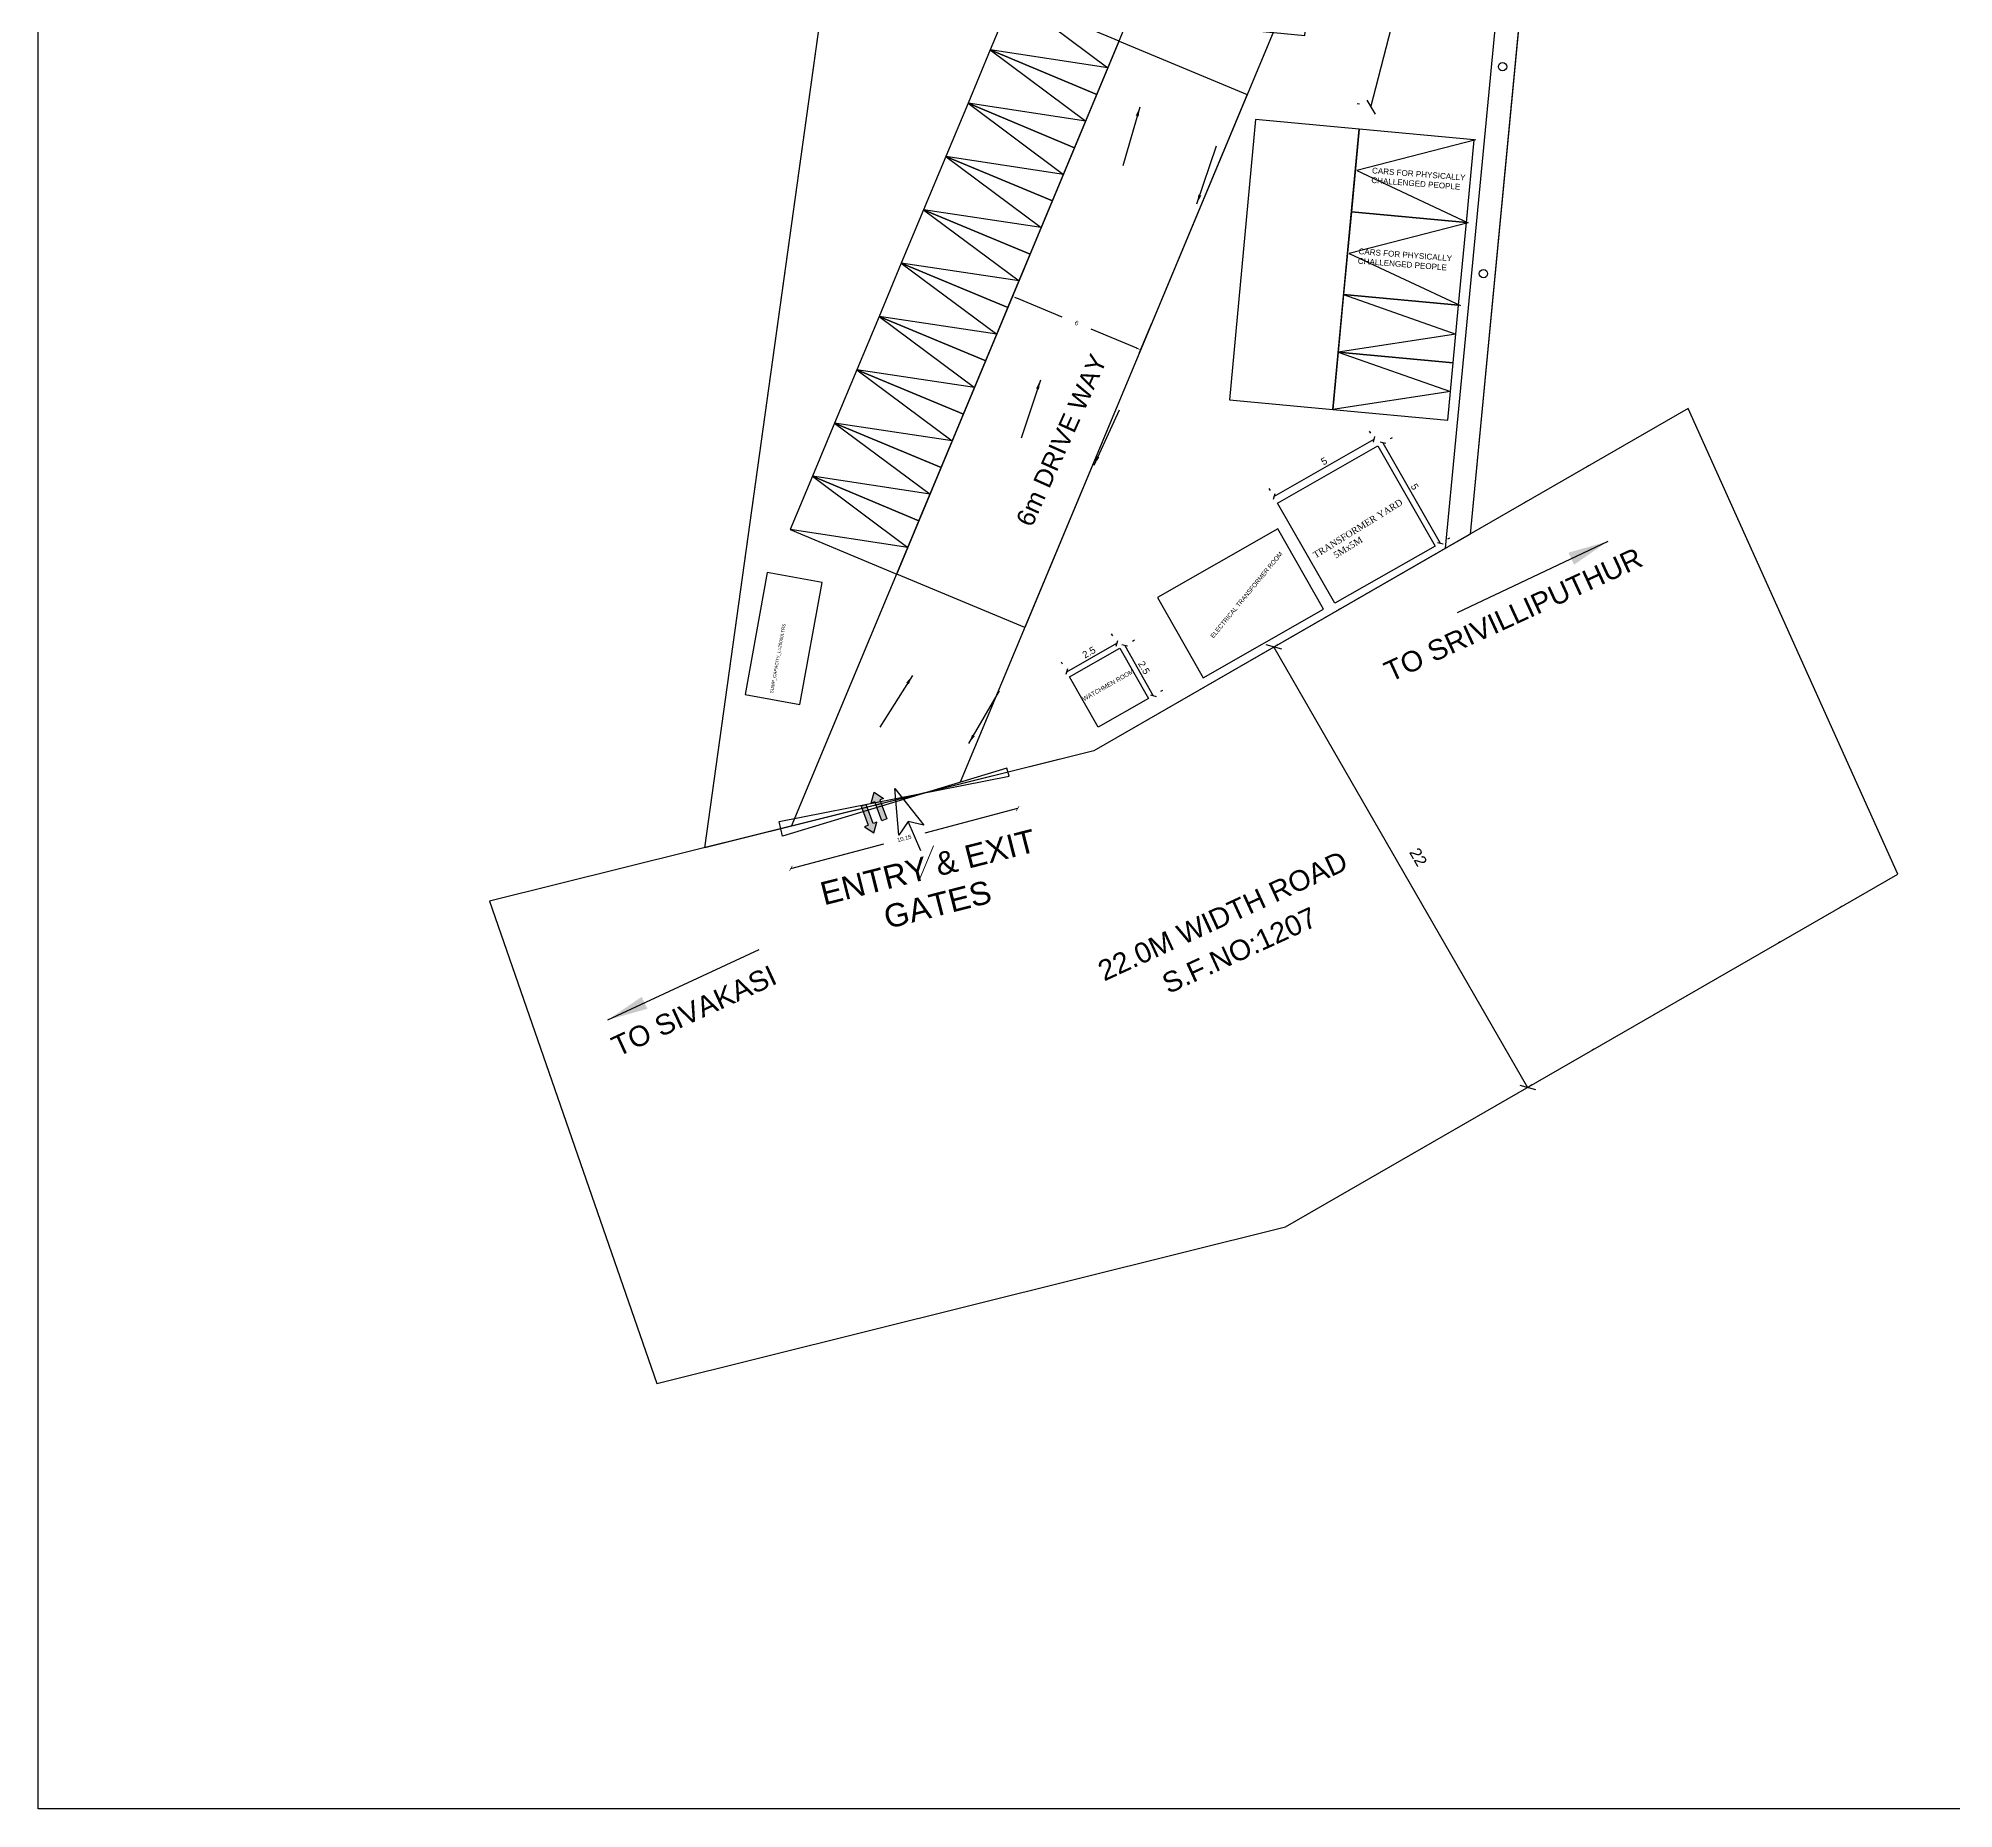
# Model space of a CAD drawing. Header units: metres. Extents: x 145568 to 146222, y 212280 to 212437.
# Drawn here: x 145567.5 to 145650.5, y 212279.6 to 212356.2 of the extents above; entities that cross this region are included whole.
import ezdxf

# ---------------------------------------------------------------- set-up
doc = ezdxf.new("R2010")
doc.units = ezdxf.units.M
doc.linetypes.add('ACAD_ISO07W100', pattern=[3, 0, -3])
doc.linetypes.add('HIDDEN', pattern=[0.375, 0.25, -0.125])
for name, color, linetype in [('AS_AT_SITE', 6, 'Continuous'), ('BLK_1_LVL_0_FRONT_SETBACK', 2, 'Continuous'), ('DA_PARKING', 1, 'Continuous'), ('DRIVE_WAY', 255, 'Continuous'), ('ELECTRICAL_ROOM', 7, 'Continuous'), ('GROUND FLOOR$0$HATCH', 9, 'Continuous'), ('GUARD_ROOM', 2, 'Continuous'), ('MAIN_GATE', 57, 'Continuous'), ('PER_AISLE_WIDTH', 5, 'Continuous'), ('PLOT_BOUNDARY', 70, 'Continuous'), ('ROAD_WIDTH', 1, 'Continuous'), ('RWH_1', 130, 'Continuous'), ('SUPER_IMPOSED', 5, 'Continuous'), ('TRANSFORMER_YARD', 7, 'Continuous'), ('UG_SUMP', 194, 'Continuous')]:
    doc.layers.add(name, color=color, linetype=linetype)
for name, color, linetype, lineweight in [('DIST_EXIT', 7, 'Continuous', 0), ('SOLAR_PANEL', 3, 'Continuous', 5), ('TEXT', 4, 'HIDDEN', 30)]:
    doc.layers.add(name, color=color, linetype=linetype, lineweight=lineweight)
doc.layers.add('PARKING_SLOT', color=30, linetype='Continuous', plot=False)
doc.styles.get("Standard").update_dxf_attribs({"font": 'arial.ttf'})
doc.styles.add('STYLE10', font='swiss.ttf', dxfattribs={"height": 7})
doc.dimstyles.new('ISO-25', dxfattribs={"dimtxt": 2.5, "dimasz": 2.5, "dimexe": 1.25, "dimexo": 0.625, "dimtad": 1, "dimdsep": 46, "dimtxsty": 'Standard', "dimcen": 2.5, "dimadec": 0, "dimazin": 0, "dimtfac": 1, "dimtmove": 0, "dimatfit": 3, "dimfxl": 0, "dimarcsym": 0})
doc.dimstyles.new('Scale 1200', dxfattribs={"dimtxt": 1, "dimasz": 1.75, "dimexe": 1.3125, "dimexo": 0.625, "dimgap": 0, "dimtad": 1, "dimdec": 1, "dimzin": 1, "dimdsep": 46, "dimtxsty": 'Standard', "dimblk": 'ARCHTICK', "dimcen": 0, "dimse1": 1, "dimse2": 1, "dimsd1": 1, "dimsd2": 1, "dimclrd": 3, "dimclre": 8, "dimclrt": 7, "dimadec": 0, "dimazin": 2, "dimtfac": 1, "dimtdec": 1, "dimtmove": 0, "dimatfit": 3, "dimfxl": 0, "dimlwd": -1, "dimarcsym": 0})
doc.dimstyles.get("Standard").update_dxf_attribs({"dimtxt": 0.18, "dimasz": 0.18, "dimexe": 0.18, "dimexo": 0.0625, "dimgap": 0.09, "dimtad": 0, "dimtih": 1, "dimtoh": 1, "dimdec": 4, "dimzin": 0, "dimdsep": 46, "dimtxsty": 'Standard', "dimcen": 0.09, "dimadec": 0, "dimazin": 0, "dimtfac": 1, "dimtdec": 4, "dimtofl": 0, "dimtmove": 0, "dimatfit": 3, "dimfxl": 0, "dimtolj": 1, "dimtzin": 0, "dimarcsym": 0})

# ---------------------------------------------------------------- blocks, each defined once
blk = doc.blocks.new('_ArchTick')
at = {"color": 0, "linetype": 'ByBlock', "const_width": 0.15}
blk.add_lwpolyline([(-0.5, -0.5), (0.5, 0.5)], dxfattribs=at)
blk = doc.blocks.new('*D5')
at = {"color": 0, "lineweight": -2}
for p, q in [((145609.938, 212322.871), (145605.92, 212321.811)), ((145600.121, 212320.282), (145604.139, 212321.342))]:
    blk.add_line(p, q, dxfattribs=at)
at = {"layer": 'Defpoints', "color": 0}
for p in [(145609.569, 212324.272), (145609.938, 212322.871), (145599.751, 212321.683)]:
    blk.add_point(p, dxfattribs=at)
at = {"color": 0, "lineweight": -2, "xscale": 0.18, "yscale": 0.18, "zscale": 0.18}
for p, rotation in [((145609.938, 212322.871), 14.7720834739104), ((145600.121, 212320.282), 194.7720834739104)]:
    blk.add_blockref('_ArchTick', p, dxfattribs=dict(at, rotation=rotation))
at = {"color": 0, "insert": (145605.029, 212321.577), "char_height": 0.18, "attachment_point": 5, "rotation": 14.77208}
blk.add_mtext('10.15', dxfattribs=at)
blk = doc.blocks.new('GROUND FLOOR$0$A$C689806C5')
at = {"layer": 'GROUND FLOOR$0$HATCH'}
h = blk.add_hatch(color=7, dxfattribs=at)
h.dxf.hatch_style = 1
h.paths.add_polyline_path([(0, 0.72), (0.99, 1.43), (0.99, 1), (3.19, 1), (3.19, 0.43), (0.99, 0.43), (0.99, 0)])
at = {"color": 1}
blk.add_lwpolyline([(0, 0.72), (0.99, 1.43), (0.99, 1), (3.19, 1), (3.19, 0.43), (0.99, 0.43), (0.99, 0), (0, 0.72)], dxfattribs=at)
blk = doc.blocks.new('_Oblique')
at = {"color": 0, "linetype": 'ByBlock', "lineweight": -2}
blk.add_line((-0.5, -0.5), (0.5, 0.5), dxfattribs=at)
blk = doc.blocks.new('*D4')
at = {"layer": 'Defpoints', "color": 0}
for p in [(145630.811, 212374.97), (145630.922, 212374.942), (145625.338, 212353.206)]:
    blk.add_point(p, dxfattribs=at)
at = {"layer": 'DIST_EXIT', "color": 0, "linetype": 'ACAD_ISO07W100', "lineweight": -2}
for p, q in [((145630.317, 212375.098), (145629.601, 212375.282)), ((145624.733, 212353.362), (145624.017, 212353.546))]:
    blk.add_line(p, q, dxfattribs=at)
at = {"layer": 'DIST_EXIT', "color": 0, "lineweight": -2}
blk.add_line((145625.228, 212353.235), (145630.811, 212374.97), dxfattribs=at)
at = {"layer": 'DIST_EXIT', "color": 0, "lineweight": -2, "xscale": 0.5, "yscale": 0.5, "zscale": 0.5}
for p, rotation in [((145630.811, 212374.97), 75.59247420936966), ((145625.228, 212353.235), 255.5924742093696)]:
    blk.add_blockref('_Oblique', p, dxfattribs=dict(at, rotation=rotation))
at = {"layer": 'DIST_EXIT', "color": 0, "insert": (145627.171, 212364.321), "char_height": 0.5, "attachment_point": 5, "rotation": 75.59247}
blk.add_mtext('22.44', dxfattribs=at)
blk = doc.blocks.new('*D6')
at = {"color": 0, "linetype": 'ACAD_ISO07W100', "lineweight": -2}
for p, q in [((145634.65, 212337.708), (145619.951, 212329.241)), ((145645.631, 212318.644), (145630.931, 212310.177))]:
    blk.add_line(p, q, dxfattribs=at)
at = {"color": 0, "lineweight": -2}
blk.add_line((145621.034, 212329.865), (145632.014, 212310.801), dxfattribs=at)
at = {"layer": 'Defpoints', "color": 0}
for p in [(145635.191, 212338.02), (145646.172, 212318.956), (145632.014, 212310.801)]:
    blk.add_point(p, dxfattribs=at)
at = {"color": 0, "lineweight": -2, "xscale": 0.5, "yscale": 0.5, "zscale": 0.5}
for p, rotation in [((145621.034, 212329.865), 119.9423418018734), ((145632.014, 212310.801), 299.9423418018735)]:
    blk.add_blockref('_Oblique', p, dxfattribs=dict(at, rotation=rotation))
at = {"color": 0, "insert": (145627.283, 212320.77), "char_height": 0.5, "attachment_point": 5, "rotation": 299.94234}
blk.add_mtext('22', dxfattribs=at)
blk = doc.blocks.new('*D631')
at = {"layer": 'Defpoints', "color": 0, "linetype": 'ByBlock'}
for p in [(145625.372, 212338.859), (145625.532, 212338.579), (145621.191, 212336.098)]:
    blk.add_point(p, dxfattribs=at)
at = {"layer": 'TRANSFORMER_YARD', "color": 0, "linetype": 'ACAD_ISO07W100', "lineweight": -2}
for p, q in [((145625.222, 212339.122), (145624.752, 212339.944)), ((145620.881, 212336.641), (145620.411, 212337.464))]:
    blk.add_line(p, q, dxfattribs=at)
at = {"layer": 'TRANSFORMER_YARD', "color": 0, "lineweight": -2}
blk.add_line((145621.031, 212336.379), (145625.372, 212338.859), dxfattribs=at)
at = {"layer": 'TRANSFORMER_YARD', "color": 0, "linetype": 'ByBlock', "lineweight": -2, "xscale": 0.18, "yscale": 0.18, "zscale": 0.18}
for p, rotation in [((145625.372, 212338.859), 29.74471094032036), ((145621.031, 212336.379), 209.7447109403205)]:
    blk.add_blockref('_Oblique', p, dxfattribs=dict(at, rotation=rotation))
at = {"layer": 'TRANSFORMER_YARD', "color": 0, "linetype": 'ByBlock', "insert": (145623.204, 212337.911), "char_height": 0.3, "attachment_point": 5, "rotation": 29.74471}
blk.add_mtext('5', dxfattribs=at)
blk = doc.blocks.new('*D632')
at = {"layer": 'Defpoints', "color": 0, "linetype": 'ByBlock'}
for p in [(145625.532, 212338.579), (145628.013, 212334.238), (145628.23, 212334.362)]:
    blk.add_point(p, dxfattribs=at)
at = {"layer": 'TRANSFORMER_YARD', "color": 0, "lineweight": -2}
blk.add_line((145625.75, 212338.703), (145628.23, 212334.362), dxfattribs=at)
at = {"layer": 'TRANSFORMER_YARD', "color": 0, "linetype": 'ACAD_ISO07W100', "lineweight": -2}
for p, q in [((145626.075, 212338.889), (145626.835, 212339.323)), ((145628.556, 212334.548), (145629.316, 212334.982))]:
    blk.add_line(p, q, dxfattribs=at)
at = {"layer": 'TRANSFORMER_YARD', "color": 0, "linetype": 'ByBlock', "lineweight": -2, "xscale": 0.18, "yscale": 0.18, "zscale": 0.18}
for p, rotation in [((145625.75, 212338.703), 119.7447109396585), ((145628.23, 212334.362), 299.7447109396585)]:
    blk.add_blockref('_Oblique', p, dxfattribs=dict(at, rotation=rotation))
at = {"layer": 'TRANSFORMER_YARD', "color": 0, "linetype": 'ByBlock', "insert": (145627.126, 212336.803), "char_height": 0.3, "attachment_point": 5, "rotation": 299.74471}
blk.add_mtext('5', dxfattribs=at)
blk = doc.blocks.new('*D633')
at = {"layer": 'Defpoints', "color": 0}
for p in [(145614.236, 212330.032), (145614.362, 212329.812), (145612.189, 212328.575)]:
    blk.add_point(p, dxfattribs=at)
at = {"layer": 'GUARD_ROOM', "color": 0, "linetype": 'ACAD_ISO07W100', "lineweight": -2}
for p, q in [((145614.052, 212330.355), (145613.618, 212331.118)), ((145611.88, 212329.118), (145611.445, 212329.881))]:
    blk.add_line(p, q, dxfattribs=at)
at = {"layer": 'GUARD_ROOM', "color": 0, "lineweight": -2}
blk.add_line((145612.064, 212328.795), (145614.236, 212330.032), dxfattribs=at)
at = {"layer": 'GUARD_ROOM', "color": 0, "lineweight": -2, "xscale": 0.18, "yscale": 0.18, "zscale": 0.18}
for p, rotation in [((145614.236, 212330.032), 29.65785155759729), ((145612.064, 212328.795), 209.6578515575973)]:
    blk.add_blockref('_Oblique', p, dxfattribs=dict(at, rotation=rotation))
at = {"layer": 'GUARD_ROOM', "color": 0, "insert": (145613.025, 212329.634), "char_height": 0.3, "attachment_point": 5, "rotation": 29.65785}
blk.add_mtext('2.5', dxfattribs=at)
blk = doc.blocks.new('*D634')
at = {"layer": 'Defpoints', "color": 0}
for p in [(145614.362, 212329.812), (145615.599, 212327.64), (145615.808, 212327.759)]:
    blk.add_point(p, dxfattribs=at)
at = {"layer": 'GUARD_ROOM', "color": 0, "linetype": 'ACAD_ISO07W100', "lineweight": -2}
for p, q in [((145614.905, 212330.121), (145615.657, 212330.55)), ((145616.142, 212327.949), (145616.894, 212328.377))]:
    blk.add_line(p, q, dxfattribs=at)
at = {"layer": 'GUARD_ROOM', "color": 0, "lineweight": -2}
blk.add_line((145614.571, 212329.931), (145615.808, 212327.759), dxfattribs=at)
at = {"layer": 'GUARD_ROOM', "color": 0, "lineweight": -2, "xscale": 0.18, "yscale": 0.18, "zscale": 0.18}
for p, rotation in [((145614.571, 212329.931), 119.6578515514709), ((145615.808, 212327.759), 299.6578515514709)]:
    blk.add_blockref('_Oblique', p, dxfattribs=dict(at, rotation=rotation))
at = {"layer": 'GUARD_ROOM', "color": 0, "insert": (145615.409, 212328.97), "char_height": 0.3, "attachment_point": 5, "rotation": 299.65785}
blk.add_mtext('2.5', dxfattribs=at)
blk = doc.blocks.new('*D645')
at = {"layer": 'Defpoints', "color": 0}
for p in [(145609.429, 212344.352), (145614.97, 212342.04), (145615.26, 212342.733)]:
    blk.add_point(p, dxfattribs=at)
at = {"layer": 'DRIVE_WAY', "color": 0, "lineweight": -2}
for p, q in [((145609.67, 212344.929), (145610.2, 212346.199)), ((145609.885, 212344.976), (145611.851, 212344.156)), ((145615.094, 212342.803), (145613.127, 212343.623)), ((145615.211, 212342.617), (145615.741, 212343.887))]:
    blk.add_line(p, q, dxfattribs=at)
at = {"layer": 'DRIVE_WAY', "color": 0}
for points in [[(145609.896, 212345.004), (145609.873, 212344.949), (145609.719, 212345.046)], [(145615.105, 212342.83), (145615.082, 212342.775), (145615.26, 212342.733)]]:
    blk.add_solid(points, dxfattribs=at)
at = {"layer": 'DRIVE_WAY', "color": 0, "insert": (145612.489, 212343.89), "char_height": 0.2, "attachment_point": 5, "rotation": 337.34669}
blk.add_mtext('6', dxfattribs=at)

msp = doc.modelspace()

# ---------------------------------------------------------------- linework, layer by layer
at = {"color": 0}
for p, q in [((145609.7139, 212358.0226), (145613.8473, 212354.9441)), ((145608.7514, 212355.7153), (145612.8848, 212352.6367)), ((145613.8473, 212354.9441), (145608.7514, 212355.7153)), ((145607.789, 212353.408), (145611.9224, 212350.3294)), ((145612.8848, 212352.6367), (145607.789, 212353.408)), ((145611.9224, 212350.3294), (145606.8265, 212351.1007)), ((145606.8265, 212351.1007), (145610.9599, 212348.0221)), ((145629.7732, 212351.8202), (145624.6278, 212350.4914)), ((145624.6278, 212350.4914), (145629.4394, 212348.2357)), ((145605.8641, 212348.7934), (145609.9975, 212345.7148)), ((145610.9599, 212348.0221), (145605.8641, 212348.7934)), ((145629.4394, 212348.2357), (145624.2941, 212346.9069)), ((145604.9016, 212346.4861), (145609.035, 212343.4075)), ((145609.9975, 212345.7148), (145604.9016, 212346.4861)), ((145624.2941, 212346.9069), (145629.1057, 212344.6512)), ((145624.0509, 212345.1226), (145628.9135, 212343.4145)), ((145609.035, 212343.4075), (145603.9392, 212344.1787)), ((145603.9392, 212344.1787), (145608.0726, 212341.1002)), ((145628.9135, 212343.4145), (145623.8192, 212342.6334)), ((145623.8192, 212342.6334), (145628.6818, 212340.9253)), ((145602.9767, 212341.8714), (145607.1101, 212338.7929)), ((145608.0726, 212341.1002), (145602.9767, 212341.8714)), ((145628.6818, 212340.9253), (145623.5874, 212340.1442)), ((145602.0143, 212339.5641), (145606.1477, 212336.4856)), ((145607.1101, 212338.7929), (145602.0143, 212339.5641)), ((145606.1477, 212336.4856), (145601.0518, 212337.2568)), ((145601.0518, 212337.2568), (145605.1852, 212334.1782)), ((145605.1852, 212334.1782), (145600.0894, 212334.9495))]:
    msp.add_line(p, q, dxfattribs=at)
at = {"color": 64}
msp.add_lwpolyline([(145567.5421, 212436.703), (146222.2739, 212436.703), (146222.2739, 212279.5715), (145567.5421, 212279.5715)], close=True, dxfattribs=at)
msp.add_lwpolyline([(145606.4022, 212392.9473), (145634.9859, 212391.8933), (145629.5214, 212334.754), (145613.2307, 212325.3703), (145596.3962, 212321.1773), (145606.4022, 212392.9473)])
at = {"color": 0}
for points in [[(145604.7996, 212321.7218), (145604.6257, 212323.7403), (145605.8815, 212322.1505), (145605.1924, 212322.31), (145604.7996, 212321.7218)], [(145605.7464, 212321.0418), (145605.1924, 212322.31)]]:
    msp.add_lwpolyline(points, dxfattribs=at)
at = {"layer": 'AS_AT_SITE'}
msp.add_lwpolyline([(145596.3962, 212321.1773), (145606.4022, 212392.9473), (145634.9859, 212391.8933), (145629.5214, 212334.754), (145613.2307, 212325.3703)], close=True, dxfattribs=at)
at = {"layer": 'BLK_1_LVL_0_FRONT_SETBACK', "color": 2}
msp.add_lwpolyline([(145626.4945, 212362.1414), (145632.089, 212361.6016), (145629.5214, 212334.754), (145613.2307, 212325.3703), (145596.3962, 212321.1773), (145602.4325, 212364.4738), (145607.7117, 212363.9537), (145613.256, 212363.4187), (145612.6634, 212357.2772), (145622.3683, 212356.3408), (145622.9609, 212362.4823)], close=True, dxfattribs=at)
at = {"layer": 'DA_PARKING', "linetype": 'ByBlock'}
for points in [[(145624.3847, 212348.7071), (145629.3631, 212348.2436), (145629.6969, 212351.8281), (145624.7184, 212352.2916)], [(145624.0509, 212345.1226), (145629.0294, 212344.6591), (145629.3631, 212348.2436), (145624.3847, 212348.7071)]]:
    msp.add_lwpolyline(points, close=True, dxfattribs=at)
at = {"layer": 'DRIVE_WAY', "color": 255}
msp.add_lwpolyline([(145600.1524, 212322.1129), (145614.7371, 212357.0772), (145620.9936, 212356.4735), (145607.4447, 212324.0077)], dxfattribs=at)
at = {"layer": 'ELECTRICAL_ROOM', "color": 7}
msp.add_lwpolyline([(145617.9685, 212328.5334), (145623.1841, 212331.4994), (145621.2068, 212334.9765), (145615.9911, 212332.0105), (145617.9685, 212328.5334)], dxfattribs=at)
at = {"layer": 'GUARD_ROOM'}
msp.add_lwpolyline([(145612.1892, 212328.5752), (145614.3616, 212329.8122), (145615.5987, 212327.6397), (145613.4262, 212326.4027), (145612.1892, 212328.5752)], dxfattribs=at)
at = {"layer": 'MAIN_GATE', "color": 57}
msp.add_lwpolyline([(145599.6103, 212322.3077), (145609.5685, 212324.2719), (145609.4752, 212324.6212), (145599.7514, 212321.6833), (145599.6103, 212322.3077)], dxfattribs=at)
at = {"layer": 'PARKING_SLOT', "color": 30, "linetype": 'ByBlock'}
for points in [[(145609.7139, 212358.0226), (145608.7514, 212355.7153), (145613.3661, 212353.7904), (145614.3285, 212356.0977), (145609.7139, 212358.0226)], [(145608.7514, 212355.7153), (145607.789, 212353.408), (145612.4036, 212351.4831), (145613.3661, 212353.7904), (145608.7514, 212355.7153)], [(145607.789, 212353.408), (145606.8265, 212351.1007), (145611.4412, 212349.1758), (145612.4036, 212351.4831), (145607.789, 212353.408)], [(145606.8265, 212351.1007), (145605.8641, 212348.7934), (145610.4787, 212346.8685), (145611.4412, 212349.1758), (145606.8265, 212351.1007)], [(145605.8641, 212348.7934), (145604.9016, 212346.4861), (145609.5163, 212344.5611), (145610.4787, 212346.8685), (145605.8641, 212348.7934)], [(145604.9016, 212346.4861), (145603.9392, 212344.1787), (145608.5538, 212342.2538), (145609.5163, 212344.5611), (145604.9016, 212346.4861)], [(145624.0509, 212345.1226), (145623.8192, 212342.6334), (145628.7977, 212342.1699), (145629.0294, 212344.6591), (145624.0509, 212345.1226)], [(145603.9392, 212344.1787), (145602.9767, 212341.8714), (145607.5913, 212339.9465), (145608.5538, 212342.2538), (145603.9392, 212344.1787)], [(145623.8192, 212342.6334), (145623.5874, 212340.1442), (145628.5659, 212339.6806), (145628.7977, 212342.1699), (145623.8192, 212342.6334)], [(145602.9767, 212341.8714), (145602.0143, 212339.5641), (145606.6289, 212337.6392), (145607.5913, 212339.9465), (145602.9767, 212341.8714)], [(145602.0143, 212339.5641), (145601.0518, 212337.2568), (145605.6664, 212335.3319), (145606.6289, 212337.6392), (145602.0143, 212339.5641)], [(145601.0518, 212337.2568), (145600.0894, 212334.9495), (145604.704, 212333.0246), (145605.6664, 212335.3319), (145601.0518, 212337.2568)]]:
    msp.add_lwpolyline(points, dxfattribs=at)
at = {"layer": 'PER_AISLE_WIDTH', "color": 5}
for points in [[(145619.8714, 212353.7845), (145610.2434, 212330.7139), (145604.704, 212333.0246), (145614.3285, 212356.0977)], [(145620.2378, 212352.7088), (145619.1068, 212340.5613), (145623.5874, 212340.1442), (145624.7184, 212352.2916)]]:
    msp.add_lwpolyline(points, close=True, dxfattribs=at)
at = {"layer": 'PLOT_BOUNDARY'}
msp.add_lwpolyline([(145596.3962, 212321.1773), (145606.4022, 212392.9473), (145634.9859, 212391.8933), (145629.5214, 212334.754), (145613.2307, 212325.3703)], close=True, dxfattribs=at)
at = {"layer": 'ROAD_WIDTH', "color": 1}
msp.add_lwpolyline([(145648.0345, 212320.029), (145638.9673, 212340.1949), (145613.2307, 212325.3703), (145587.0741, 212318.8554), (145594.3115, 212297.986), (145621.5397, 212304.7678)], close=True, dxfattribs=at)
at = {"layer": 'RWH_1', "color": 130}
for points in [[(145628.4583, 212334.1416), (145633.9849, 212391.9302), (145634.9859, 212391.8933), (145629.5214, 212334.754)], [(145628.4583, 212334.1416), (145629.5214, 212334.754)]]:
    msp.add_lwpolyline(points, dxfattribs=at)
for centre in [(145630.9309, 212354.9913), (145630.0996, 212346.0298)]:
    msp.add_circle(centre, 0.181, dxfattribs=at)
at = {"layer": 'SOLAR_PANEL'}
msp.add_lwpolyline([(145606.2975, 212321.2589), (145605.6895, 212319.8021)], dxfattribs=at)
at = {"layer": 'SUPER_IMPOSED'}
msp.add_lwpolyline([(145596.3962, 212321.1773), (145606.4022, 212392.9473), (145634.9859, 212391.8933), (145629.5214, 212334.754), (145613.2307, 212325.3703)], close=True, dxfattribs=at)
at = {"layer": 'TRANSFORMER_YARD', "color": 0, "linetype": 'ByBlock'}
msp.add_lwpolyline([(145625.5322, 212338.5789), (145628.0129, 212334.2376), (145623.6717, 212331.757), (145621.191, 212336.0982), (145625.5322, 212338.5789)], dxfattribs=at)
at = {"layer": 'UG_SUMP', "color": 194}
msp.add_lwpolyline([(145598.1357, 212327.8027), (145600.5069, 212327.3719), (145601.4685, 212332.6653), (145599.0973, 212333.096), (145598.1357, 212327.8027)], dxfattribs=at)

# ---------------------------------------------------------------- block references
at = {"rotation": 290.4105857289389}
for p, xscale, yscale, zscale in [((145603.4461, 212321.7152), -0.4000000000000001, 0.4, 0.4), ((145603.4549, 212323.4781), 0.3999999999999999, 0.3999999999999999, 0.3999999999999999)]:
    msp.add_blockref('GROUND FLOOR$0$A$C689806C5', p, dxfattribs=dict(at, xscale=xscale, yscale=yscale, zscale=zscale))

# ---------------------------------------------------------------- texts
msp.add_text('6m DRIVE WAY', height=0.78624, rotation=65.838652).set_placement((145610.5513, 212335.0126))
at = {"color": 0, "char_height": 0.25, "width": 4.572955, "attachment_point": 1, "rotation": 355.584856}
for insert in [(145625.2909, 212350.6236), (145624.7075, 212347.1289)]:
    msp.add_mtext('{\\C7;CARS FOR PHYSICALLY \\PCHALLENGED PEOPLE}', dxfattribs=dict(at, insert=insert))
at = {"color": 0, "linetype": 'ByBlock', "char_height": 0.882, "width": 31.048319, "attachment_point": 1, "rotation": 24.7377}
for s, insert in [('{\\C7;TO SRIVILLIPUTHUR }', (145625.7028, 212329.1363)), ('{\\C7;22.0M WIDTH ROAD}', (145613.3122, 212316.181)), ('{\\C7;S.F.NO:1207}', (145616.0874, 212315.6331)), ('{\\C7;TO SIVAKASI}', (145592.2564, 212312.9127))]:
    msp.add_mtext(s, dxfattribs=dict(at, insert=insert))
at = {"color": 0, "linetype": 'Continuous', "lineweight": -2, "insert": (145605.9346, 212320.8227), "char_height": 1, "width": 11.959857, "attachment_point": 2, "rotation": 14.260286, "style": 'STYLE10'}
msp.add_mtext('{\\C7;ENTRY & EXIT \\PGATES}', dxfattribs=at)
at = {"layer": 'ELECTRICAL_ROOM', "color": 7}
msp.add_text('ELECTRICAL TRANSFORMER ROOM', height=0.193239, rotation=50.600519, dxfattribs=at).set_placement((145618.412, 212330.2298))
at = {"layer": 'TEXT', "color": 4}
msp.add_text('WATCHMEN ROOM ', height=0.193239, rotation=29.657852, dxfattribs=at).set_placement((145612.811, 212327.5139))
at = {"layer": 'TRANSFORMER_YARD', "color": 0, "linetype": 'ByBlock', "insert": (145622.5072, 212333.8259), "char_height": 0.282501, "attachment_point": 1, "rotation": 31.836726}
msp.add_mtext_dynamic_manual_height_columns('{\\fTimes New Roman|b0|i0|c0|p18;  TRANSFORMER YARD \\P         5Mx5M}', width=5.262333, gutter_width=12.5, heights=[0], dxfattribs=at)
at = {"layer": 'UG_SUMP', "color": 194, "insert": (145599.2107, 212327.8783), "char_height": 0.14123, "width": 14.384064, "attachment_point": 1, "rotation": 79.703409}
msp.add_mtext('SUMP_CAPACITY_L=20000LTRS', dxfattribs=at)

# ---------------------------------------------------------------- dimensions: what is measured, and where the dimension line sits
at = {"color": 1}
dim = msp.add_aligned_dim(p1=(145635.1913, 212338.0199), p2=(145646.1721, 212318.9563), distance=-16.3383, dimstyle='ISO-25', override={"dimtxt": 0.5, "dimasz": 0.5, "dimrnd": 0, "dimblk": 'Oblique', "dimfxl": 1.25}, dxfattribs=at)
dim.commit()
dim.dimension.update_dxf_attribs({"geometry": '*D6', "text_midpoint": (145627.2832, 212320.7704)})
at = {"color": 0}
dim = msp.add_aligned_dim(p1=(145599.7514, 212321.6833), p2=(145609.5685, 212324.2719), distance=-1.4489, dimstyle='ISO-25', override={"dimtxt": 0.18, "dimasz": 0.18, "dimtad": 0, "dimblk1": 'ArchTick', "dimblk2": 'ArchTick', "dimsah": 1, "dimse1": 1, "dimse2": 1}, dxfattribs=at)
dim.commit()
dim.dimension.update_dxf_attribs({"geometry": '*D5', "text_midpoint": (145605.0294, 212321.5766)})
at = {"layer": 'DIST_EXIT', "color": 7}
dim = msp.add_aligned_dim(p1=(145625.3384, 212353.2064), p2=(145630.9222, 212374.9421), distance=0.1143, dimstyle='ISO-25', override={"dimtxt": 0.5, "dimasz": 0.5, "dimrnd": 0, "dimblk": 'Oblique', "dimfxl": 1.25}, dxfattribs=at)
dim.commit()
dim.dimension.update_dxf_attribs({"geometry": '*D4', "text_midpoint": (145627.1711, 212364.3206)})
at = {"layer": 'DRIVE_WAY', "color": 255}
dim = msp.add_aligned_dim(p1=(145609.4292, 212344.3524), p2=(145614.9703, 212342.0399), distance=0.7513, dimstyle='ISO-25', override={"dimtxt": 0.2, "dimasz": 0.18, "dimtad": 0}, dxfattribs=at)
dim.commit()
dim.dimension.update_dxf_attribs({"geometry": '*D645', "text_midpoint": (145612.4891, 212343.8895)})
at = {"layer": 'GUARD_ROOM', "color": 1}
dim = msp.add_linear_dim(base=(145614.2364, 212330.0322), p1=(145612.1892, 212328.5752), p2=(145614.3616, 212329.8122), angle=29.657852, dimstyle='ISO-25', override={"dimtxt": 0.3, "dimasz": 0.18, "dimgap": 0.1, "dimblk": 'Oblique', "dimfxl": 1.25}, dxfattribs=at)
dim.commit()
dim.dimension.update_dxf_attribs({"geometry": '*D633', "text_midpoint": (145613.1501, 212329.4137), "dimtype": 161})
at = {"layer": 'GUARD_ROOM'}
dim = msp.add_aligned_dim(p1=(145614.3616, 212329.8122), p2=(145615.5987, 212327.6397), distance=0.2406, dimstyle='ISO-25', override={"dimtxt": 0.3, "dimasz": 0.18, "dimgap": 0.1, "dimblk": 'Oblique', "dimfxl": 1.25}, dxfattribs=at)
dim.commit()
dim.dimension.update_dxf_attribs({"geometry": '*D634', "text_midpoint": (145615.4093, 212328.9703)})
at = {"layer": 'TRANSFORMER_YARD', "color": 1, "linetype": 'ByBlock'}
dim = msp.add_linear_dim(base=(145625.3721, 212338.8592), p1=(145621.191, 212336.0982), p2=(145625.5322, 212338.5789), angle=29.744711, dimstyle='ISO-25', override={"dimtxt": 0.3, "dimasz": 0.18, "dimgap": 0.1, "dimblk": 'Oblique', "dimfxl": 1.25}, dxfattribs=at)
dim.commit()
dim.dimension.update_dxf_attribs({"geometry": '*D631', "text_midpoint": (145623.3288, 212337.6916), "dimtype": 161})
at = {"layer": 'TRANSFORMER_YARD', "color": 2, "linetype": 'ByBlock'}
dim = msp.add_linear_dim(base=(145628.2304, 212334.3619), p1=(145625.5322, 212338.5789), p2=(145628.0129, 212334.2376), angle=299.744711, dimstyle='ISO-25', override={"dimtxt": 0.3, "dimasz": 0.18, "dimgap": 0.1, "dimblk": 'Oblique', "dimfxl": 1.25}, dxfattribs=at)
dim.commit()
dim.dimension.update_dxf_attribs({"geometry": '*D632', "text_midpoint": (145626.9071, 212336.6777), "dimtype": 161})

# ---------------------------------------------------------------- leaders
at = {"color": 6}
for points in [[(145615.2264, 212353.2393), (145614.4904, 212350.7018)], [(145617.6961, 212349.0543), (145618.5392, 212351.5582)], [(145610.9228, 212341.4219), (145610.0898, 212338.9146)], [(145613.2451, 212337.7408), (145614.3524, 212340.1396)], [(145605.3825, 212328.626), (145603.9743, 212326.3906)], [(145607.8212, 212325.6879), (145609.1495, 212327.9717)]]:
    msp.add_leader(points, dimstyle='Standard', override={"dimasz": 0.4}, dxfattribs=at)
at = {"color": 0, "linetype": 'ByBlock'}
for points in [[(145635.4868, 212334.4389), (145628.9573, 212331.3508)], [(145592.199, 212313.7227), (145598.7465, 212316.7724)]]:
    msp.add_leader(points, dimstyle='Scale 1200', dxfattribs=at)

doc.saveas('drawing.dxf')
